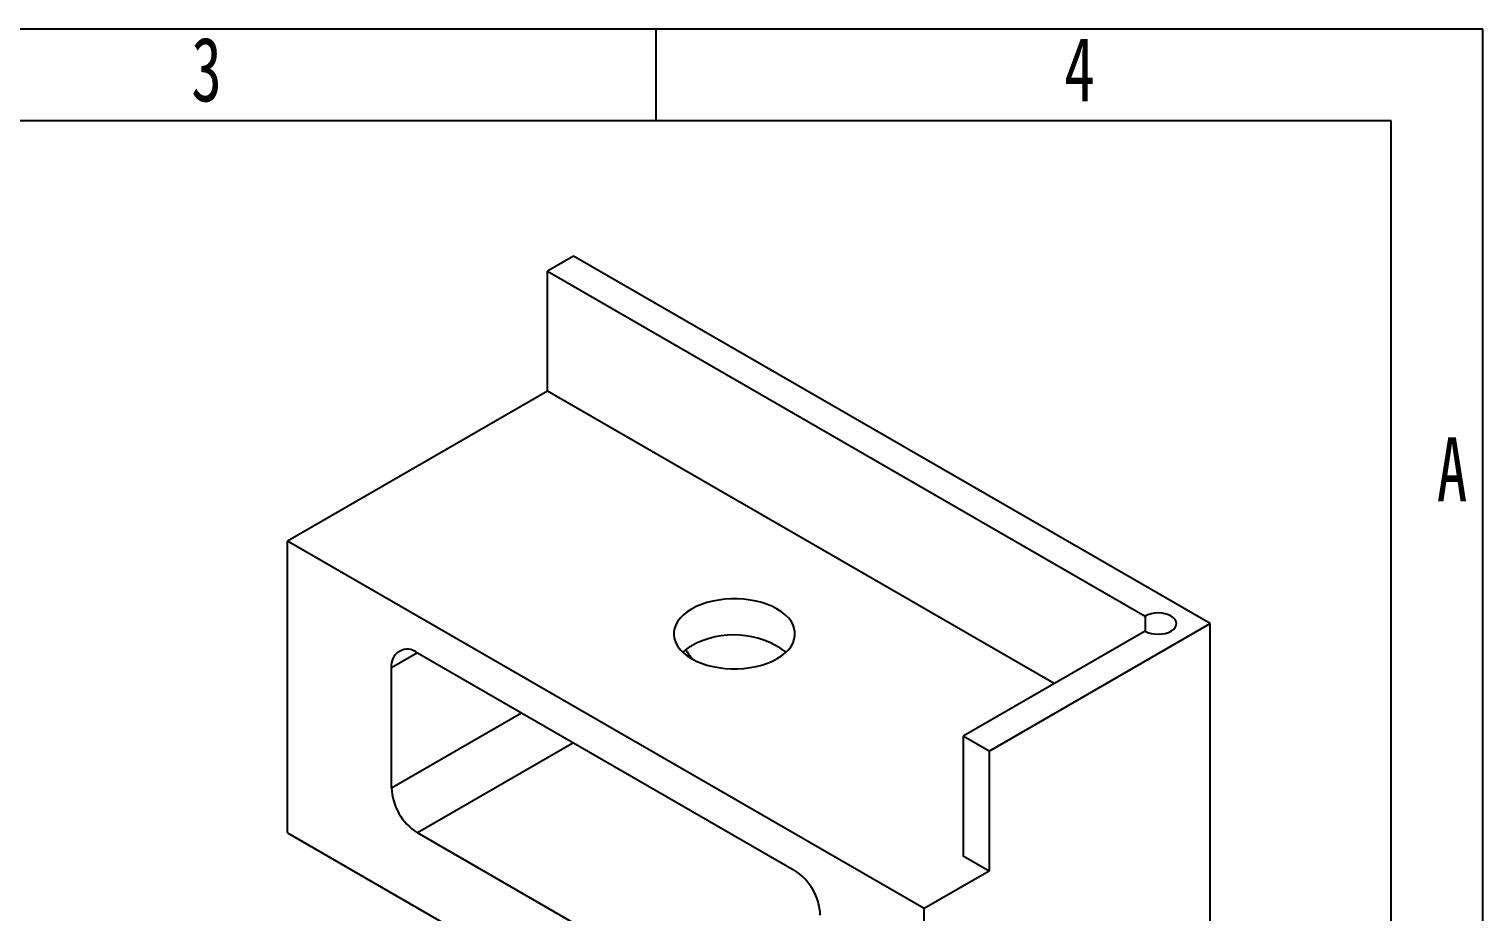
# Model space of a CAD drawing. Header units: millimetres. Extents: x 0 to 210, y 0 to 297.
# Drawn here: x 130.9 to 210, y 248.9 to 297 of the extents above; entities that cross this region are included whole.
import ezdxf

# ---------------------------------------------------------------- set-up
doc = ezdxf.new("R2010")
doc.units = ezdxf.units.MM
doc.layers.add('图框', color=7, linetype='Continuous')
doc.styles.add('SLDTEXTSTYLE5', font='TXT', dxfattribs={"width": 0.7})

msp = doc.modelspace()

# ---------------------------------------------------------------- linework, layer by layer
at = {"color": 7, "linetype": 'Continuous', "lineweight": 25}
for p, q in [((160.5058297, 284.6417606), (159.0916161, 283.8253525)), ((195.154062, 264.6397619), (160.5058297, 284.6417606)), ((159.0916161, 283.8253525), (191.6185281, 265.0479659)), ((159.0916161, 277.293026), (159.0916161, 283.8253525)), ((159.0916161, 277.293026), (144.9494805, 269.1289449)), ((186.6678611, 261.3735986), (159.0916161, 277.293026)), ((144.9494805, 253.2504922), (144.9494805, 269.1289449)), ((179.5977128, 249.1269461), (144.9494805, 269.1289449)), ((191.6185281, 265.0479659), (191.6185281, 264.2315578)), ((183.1332467, 257.7002929), (195.154062, 264.6397619)), ((195.154062, 242.2289827), (195.154062, 264.6397619)), ((191.6185281, 264.2315578), (181.7190331, 258.516701)), ((152.0205483, 263.0496455), (172.526645, 251.2117279)), ((150.6063348, 255.7006455), (150.6063348, 262.232972)), ((183.1332467, 257.7002929), (181.7190331, 258.516701)), ((181.7190331, 258.516701), (181.7190331, 251.9843745)), ((183.1332467, 257.7002929), (183.1332467, 251.1679664)), ((144.9494805, 253.2504922), (179.5977128, 233.2484935)), ((172.526645, 241.4132381), (152.0205483, 253.2511557)), ((183.1332467, 251.1679664), (181.7190331, 251.9843745)), ((183.1332467, 251.1679664), (179.5977128, 249.1269461)), ((179.5977128, 233.2484935), (179.5977128, 249.1269461))]:
    msp.add_line(p, q, dxfattribs=at)
at = {"color": 8, "linetype": 'Continuous', "lineweight": 25}
for p, q in [((152.0207782, 263.0495128), (150.6063348, 262.232972)), ((150.6063348, 255.7006455), (157.6785519, 259.7833495)), ((160.5072089, 258.1504006), (152.0205483, 253.2511557))]:
    msp.add_line(p, q, dxfattribs=at)
at = {"color": 7, "linetype": 'Continuous', "lineweight": 25, "flags": 128}
for points in [[(166.9351905, 262.7350363), (167.1918856, 262.6016081), (167.4713341, 262.4844007), (167.7704742, 262.3846981), (168.0860286, 262.3035928), (168.41454, 262.2419732), (168.7524091, 262.2005145), (169.0959342, 262.179671), (169.4413515, 262.179671), (169.7848766, 262.2005145), (170.1227457, 262.2419732), (170.4512571, 262.3035928), (170.7668115, 262.3846981), (171.0659517, 262.4844007), (171.3454002, 262.6016081), (171.6020953, 262.7350363), (171.8332246, 262.8832232), (172.0362558, 263.0445453), (172.2089644, 263.2172353), (172.3494583, 263.399401), (172.4561981, 263.5890466), (172.5280144, 263.7840942), (172.5641203, 263.9824071), (172.5641203, 264.1818122), (172.5280144, 264.380125), (172.4561981, 264.5751727), (172.3494583, 264.7648183), (172.2089644, 264.946984), (172.0362558, 265.1196739), (171.8332246, 265.2809961), (171.6020953, 265.429183), (171.3454002, 265.5626111), (171.0659517, 265.6798185), (170.7668115, 265.7795211), (170.4512571, 265.8606265), (170.1227457, 265.9222461), (169.7848766, 265.9637048), (169.4413515, 265.9845483), (169.0959342, 265.9845483), (168.7524091, 265.9637048), (168.41454, 265.9222461), (168.0860286, 265.8606265), (167.7704742, 265.7795211), (167.4713341, 265.6798185), (167.1918856, 265.5626111), (166.9351905, 265.429183), (166.7040612, 265.2809961), (166.50103, 265.1196739), (166.3283214, 264.946984), (166.1878275, 264.7648183), (166.0810877, 264.5751727), (166.0092714, 264.380125), (165.9731654, 264.1818122), (165.9731654, 263.9824071), (166.0092714, 263.7840942), (166.0810877, 263.5890466), (166.1878275, 263.399401), (166.3283214, 263.2172353), (166.50103, 263.0445453), (166.7040612, 262.8832232), (166.9351905, 262.7350363)], [(191.6185281, 264.2315578), (191.7700646, 264.1597647), (191.9429514, 264.1064176), (192.1305445, 264.0735666), (192.3256349, 264.0624741), (192.5207252, 264.0735666), (192.7083183, 264.1064176), (192.8812051, 264.1597647), (193.0327416, 264.2315578), (193.1571045, 264.319038), (193.2495144, 264.4188434), (193.3064201, 264.5271386), (193.3256349, 264.6397619), (193.3064201, 264.7523851), (193.2495144, 264.8606803), (193.1571045, 264.9604857), (193.0327416, 265.0479659), (192.8812051, 265.119759), (192.7083183, 265.1731062), (192.5207252, 265.2059571), (192.3256349, 265.2170496), (192.1305445, 265.2059571), (191.9429514, 265.1731062), (191.7700646, 265.119759), (191.6185281, 265.0479659)]]:
    msp.add_lwpolyline(points, dxfattribs=at)
at = {"color": 7, "linetype": 'Continuous', "lineweight": 25}
for centre, radius, start, end in [((169.2357099, 259.2522301), 4.7709781, 53.420661148, 118.828552165), ((151.4724445, 262.3659671), 0.8762613, 51.280908295, 188.72984346), ((168.1780906, 261.230692), 2.5278892, 119.450738021, 132.866661918), ((169.4330604, 264.9235387), 3.2914538, 211.187452519, 222.721073582), ((153.6648864, 255.8335079), 3.061436, 182.487345716, 237.512654429), ((170.8823069, 248.6293757), 3.061436, 2.487345716, 57.512654429)]:
    msp.add_arc(centre, radius, start, end, dxfattribs=at)
at = {"layer": '图框'}
for p, q in [((210, 297), (0, 297)), ((165, 297), (165, 292)), ((210, 0), (210, 297))]:
    msp.add_line(p, q, dxfattribs=at)
at = {"layer": '图框', "lineweight": 25}
for p, q in [((205, 292), (25, 292)), ((205, 4.9729393), (205, 292))]:
    msp.add_line(p, q, dxfattribs=at)

# ---------------------------------------------------------------- texts
at = {"color": 7, "linetype": 'Continuous', "lineweight": 0, "char_height": 3.5, "attachment_point": 2, "style": 'SLDTEXTSTYLE5'}
for s, insert in [('3', (140.5444444, 296.5628364)), ('4', (188.0444444, 296.5628364))]:
    msp.add_mtext(s, dxfattribs=dict(at, insert=insert))
at = {"layer": '图框', "insert": (208.3203125, 274.7857757), "char_height": 3.5, "attachment_point": 2, "style": 'SLDTEXTSTYLE5'}
msp.add_mtext('A', dxfattribs=at)

doc.saveas('drawing.dxf')
